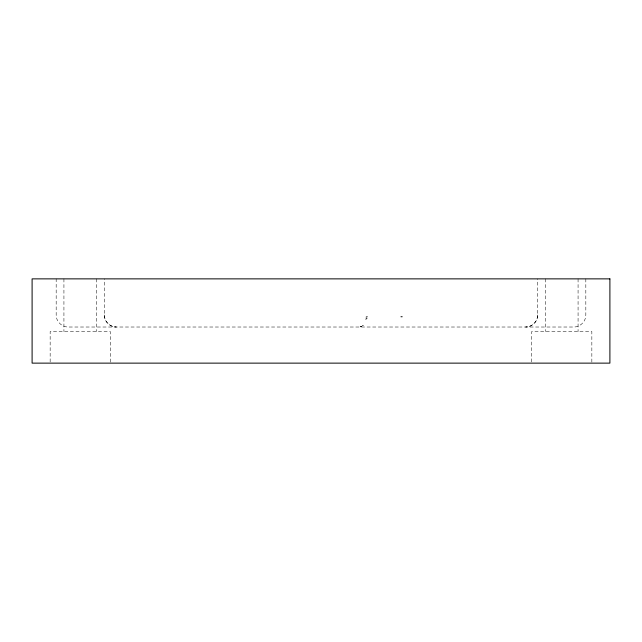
<?xml version="1.0" encoding="UTF-8"?>
<svg xmlns="http://www.w3.org/2000/svg" width="642" height="642" viewBox="0 0 642 642"><rect width="100%" height="100%" fill="white"/><g stroke="black" fill="none" stroke-linecap="round" stroke-linejoin="round"><path stroke-width="0.48" stroke-dasharray="3.21 2.41" d="M537.675 314.981C537.819 321.425 532.082 327.163 525.638 327.019C532.074 327.139 537.795 321.417 537.675 314.981L537.675 278.869M360.483 326.834L361.919 326.297L359.006 327.019L360.339 326.85M104.325 314.981C104.181 321.425 109.918 327.163 116.362 327.019C109.926 327.139 104.205 321.417 104.325 314.981L104.325 278.869M591.844 362.144L591.844 331.545L531.656 331.545L531.656 362.144M585.825 278.869L585.825 314.981C585.937 321.417 580.224 327.131 573.788 327.019L68.213 327.019C61.776 327.131 56.063 321.417 56.175 314.981L56.175 278.869M578.073 278.869L578.073 331.545M545.427 278.869L545.427 331.545M110.344 362.144L110.344 331.545L50.156 331.545L50.156 362.144M96.573 278.869L96.573 331.545M63.927 278.869L63.927 331.545M367.401 316.859L365.972 317.068L367.401 316.859M367.08 318.697L365.659 319.098L367.08 318.697M363.26 325.406L362.545 325.406L363.26 325.406M402.686 316.867L400.777 316.867L402.686 316.867"/><path stroke-width="0.96" d="M609.9 278.869L32.1 278.869L32.1 363.131L609.9 363.131L609.9 278.869"/></g></svg>
